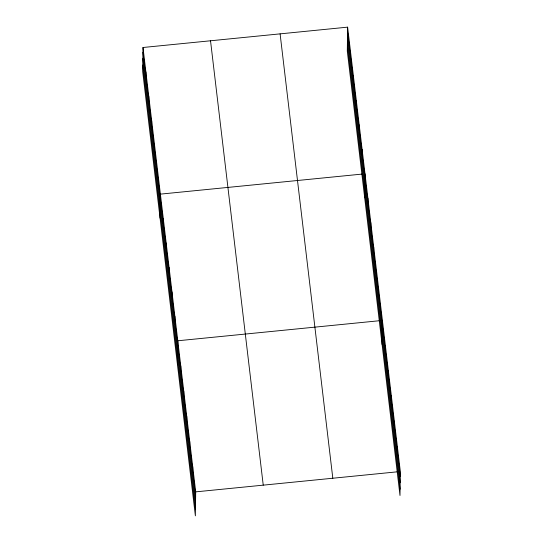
<?xml version="1.0" encoding="UTF-8"?>
<svg xmlns="http://www.w3.org/2000/svg" width="543" height="543" viewBox="0 0 543 543"><rect width="100%" height="100%" fill="white"/><g stroke="black" fill="none" stroke-linecap="round" stroke-linejoin="round"><path stroke-width="0.81" d="M142.999 47.492L142.666 71.472L195.378 515.85L195.711 491.863L142.999 47.492L347.622 27.15L400.334 471.521L400.001 495.508L347.289 51.137L347.622 27.15M145.836 76.672L145.897 71.927M148.734 101.113L148.796 96.369M151.633 125.555L151.701 120.811M154.531 149.997L154.599 145.252M157.429 174.439L157.497 169.694M160.063 218.116L160.395 194.129L362.514 174.045M163.226 223.316L163.294 218.571M166.131 247.757L166.192 243.013M169.029 272.199L169.09 267.455M171.927 296.641L171.995 291.896M174.826 321.083L174.894 316.338M177.452 364.76L177.792 340.773L379.91 320.682M180.71 370.699L180.778 365.955M183.697 395.881L183.765 391.136M186.683 421.063L186.751 416.318M189.67 446.244L189.738 441.5M192.656 471.426L192.724 466.681M350.452 56.336L350.52 51.592M353.357 80.778L353.418 76.034M356.256 105.213L356.317 100.469M359.154 129.655L359.222 124.91M362.052 154.097L362.12 149.352M364.686 197.781L365.018 173.794M367.849 202.98L367.916 198.236M370.747 227.415L370.815 222.678M373.652 251.857L373.713 247.113M376.55 276.299L376.611 271.554M379.448 300.741L379.516 295.996M382.075 344.425L382.415 320.438M385.333 350.364L385.401 345.619M388.32 375.546L388.388 370.801M391.306 400.727L391.374 395.983M394.293 425.909L394.361 421.164M397.279 451.084L397.347 446.346M195.711 491.863L397.836 471.772M347.554 31.894L400.266 476.265M347.466 38.241L400.177 482.618M347.377 44.784L400.089 489.162M280.1 33.863L332.811 478.234M210.528 40.779L263.24 485.15M142.931 52.23L195.65 496.607M142.843 58.583L195.555 502.961M142.755 65.126L195.466 509.497"/></g></svg>
